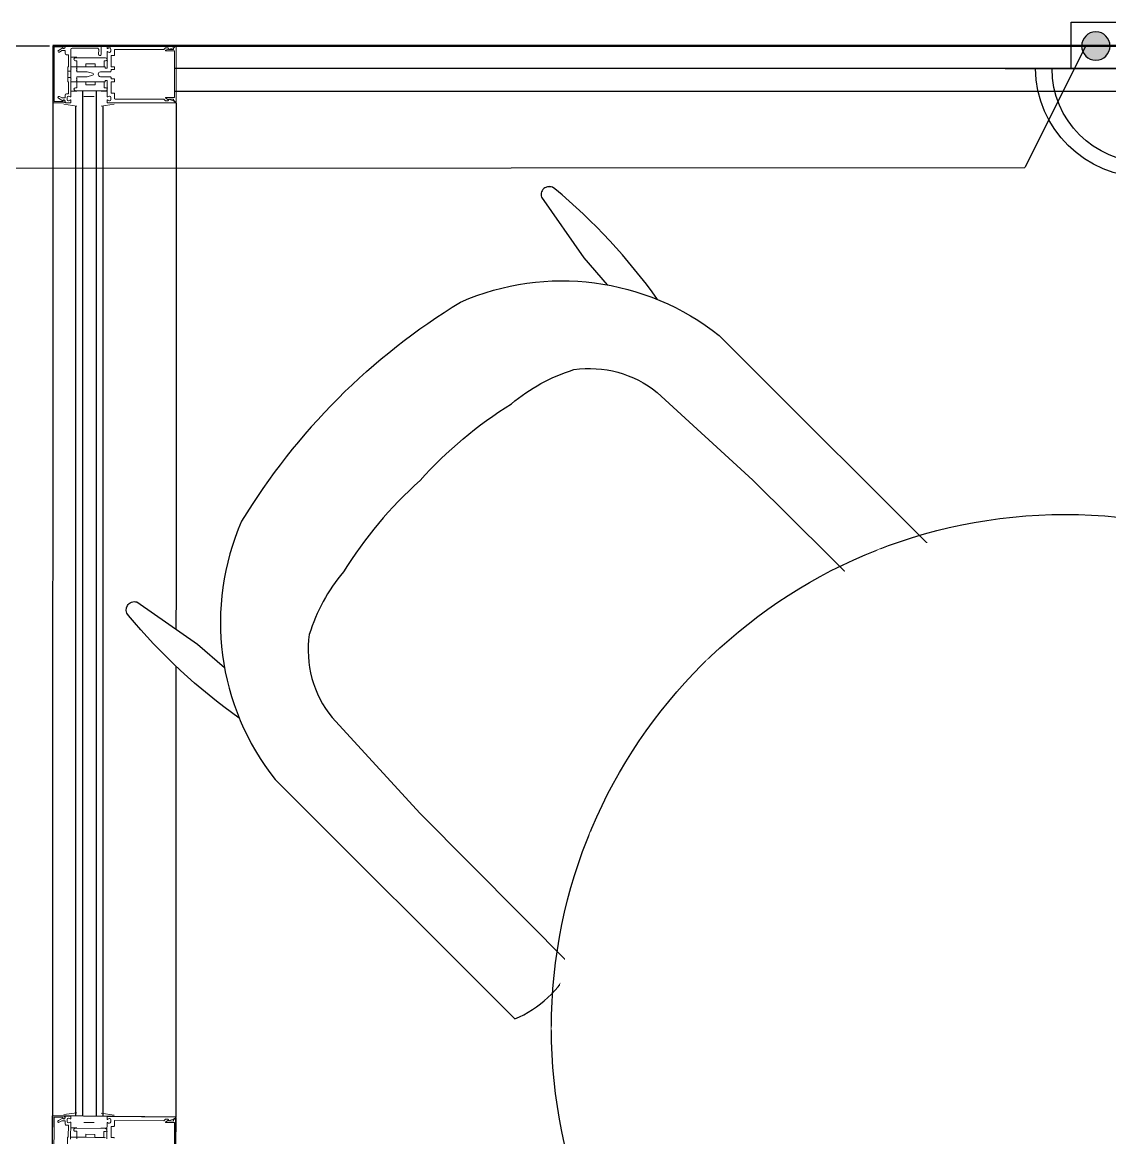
# Model space of a CAD drawing. Extents: x -678889171 to 586587, y -792238163 to 335485.
# Drawn here: x 90462 to 91415, y 36217 to 37194 of the extents above; entities that cross this region are included whole.
import ezdxf
from ezdxf.xclip import XClip

# ---------------------------------------------------------------- set-up
doc = ezdxf.new("R2010")
doc.units = 0
doc.header["$MEASUREMENT"] = 0
doc.header["$XCLIPFRAME"] = 2
doc.set_wipeout_variables(frame=1)
doc.layers.get('0').update_dxf_attribs({"color": 8})
for name, color, linetype in [('1', 8, 'Continuous'), ('9TH-FURN$0$A-SITE-PATT', 252, 'Continuous'), ('E-POW-BLOCK', 4, 'Continuous'), ('E-POW-WIR-NO', 4, 'Continuous'), ('XR-A-9TH-FLOOR$0$A-ANNO-SYMB', 252, 'Continuous'), ('XR-A-9TH-FLOOR$0$A-SITE-PATT', 252, 'Continuous'), ('XR-A-TYP 00(OUTER)$0$A-GLAZ', 252, 'Continuous'), ('XR-A-TYP 00(OUTER)$0$A-SEC-CLAD', 252, 'Continuous'), ('XR-A-TYP 00(OUTER)$0$A-SITE-PATT', 252, 'Continuous'), ('XR-A-TYP-4TH TO 10TH (OUTER)$0$A-DIM-IN', 252, 'Continuous'), ('XR-A-TYP.furn$0$2ND-FURN$0$XR-A-TYP-2-3-4-5-6-7-8-9-10$0$XR-A-TYP$0$TYPICAL TYPES$0$I-WIPEOUT', 252, 'Continuous'), ('XR-A-TYP.furn$0$2ND-FURN$0$XR-A-TYP-2-3-4-5-6-7-8-9-10$0$XR-A-TYP$0$TYPICAL TYPES$0$XREF_3BR$0$I-FURN', 252, 'Continuous'), ('XR-A-TYP.furn$0$A-SITE-PATT', 252, 'Continuous'), ('XR-Typ24$0$XR-A-2ND-FLOOR$0$XR-A-TYP-2-3-4-5-6-7-8-9-10$0$A-WALL', 252, 'Continuous')]:
    doc.layers.add(name, color=color, linetype=linetype)
doc.layers.add('XR-A-TYP 00(OUTER)$0$A-WALL-CMU', color=252, linetype='Continuous', lineweight=50)
doc.layers.add('XR-A-TYP 00(OUTER)$0$Main entrance$0$A-ELEV-GLAZ', color=252, linetype='Continuous', lineweight=20)

# ---------------------------------------------------------------- blocks, each defined once
blk = doc.blocks.new('SO1 WP')
at = {"layer": 'E-POW-BLOCK'}
h = blk.add_hatch(color=3, dxfattribs=at)
h.dxf.hatch_style = 1
edge = h.paths.add_edge_path()
edge.add_arc((-0.1064, -0.0481), 0.0303, 0, 360)
at = {"layer": 'E-POW-BLOCK', "color": 3}
for p, q in [((0, 0.2), (0, 0.45)), ((-0.3, 0), (0.3, 0))]:
    blk.add_line(p, q, dxfattribs=at)
blk.add_lwpolyline([(0.1593, 0), (-0.1593, 0), (-0.1593, -0.0988), (0.1593, -0.0988)], close=True, dxfattribs=at)
for centre in [(-0.1064, -0.0481), (0.1096, -0.0481)]:
    blk.add_circle(centre, 0.0303, dxfattribs=at)
for centre, radius, start, end in [((0, -0.0028), 0.2353, 0.6833, 179.3167), ((0, 0), 0.2, 0, 180)]:
    blk.add_arc(centre, radius, start, end, dxfattribs=at)
blk = doc.blocks.new('XR-A-TYP 00(OUTER)$0$2nd floor towers$0$xref units$0$Sl-Dr-1500')
at = {"layer": 'XR-A-TYP 00(OUTER)$0$A-GLAZ'}
for p, q in [((2124.96, 7.87, 0), (2173.82, 7.88, 0)), ((2173.82, 7.88, 0), (2175, -100.12, 0)), ((475, -100.12, 0), (2175, -100.12, 0))]:
    blk.add_line(p, q, dxfattribs=at)
at = {"layer": 'XR-A-TYP 00(OUTER)$0$Main entrance$0$A-ELEV-GLAZ'}
for p, q in [((2170.59, 1.35, 0), (2172.34, 6.33, 0)), ((2171.45, 1.36, 0), (2170.59, 1.35, 0)), ((2172.12, -1.3, 0), (2172.1, 0.73, 0)), ((2172.34, 6.33, 0), (2173.46, 7.48, 0)), ((2173.82, 7.34, 0), (2174.47, -51.95)), ((2170.63, -2.82, 0), (2172.12, -1.3, 0)), ((2170.63, -2.82, 0), (2171.1, -45.51, 0)), ((2156.06, -48.96, 0), (2156.04, -46.53, 0)), ((2165.87, -48.85, 0), (2156.06, -48.96, 0)), ((2165.84, -46.42, 0), (2165.87, -48.85, 0)), ((2170.68, -45.94, 0), (2166.26, -45.99, 0)), ((2177.43, -57.64, 0), (2175.69, -46.23)), ((2160.93, -52.53, 0), (2155.04, -52.59, 0)), ((2156.12, -54.4, 0), (2156.39, -79.04, 0)), ((2161.28, -55.17, 0), (2156.13, -55.22, 0)), ((2156.13, -55.22, 0), (2156.22, -63.16, 0)), ((2161.25, -52.21, 0), (2160.93, -52.53, 0)), ((2161.57, -52.52, 0), (2161.25, -52.21, 0)), ((2161.26, -53.85, 0), (2161.28, -55.17, 0)), ((2169.02, -52.44, 0), (2161.57, -52.52, 0)), ((2164.2, -80.27, 0), (2163.91, -53.82, 0)), ((2164.33, -52.49, 0), (2164.38, -57.79, 0)), ((2168.65, -50.32, 0), (2168.66, -50.55, 0)), ((2171.56, -49.23, 0), (2169.7, -49.25, 0)), ((2174.05, -52.38), (2172.32, -52.4, 0)), ((2172.64, -50.5, 0), (2172.63, -50.28, 0)), ((2156.22, -63.16, 0), (2158.87, -63.13, 0)), ((2158.87, -63.13, 0), (2158.95, -71.07, 0)), ((2169.14, -63.73, 0), (2169.24, -72.89, 0)), ((2158.95, -71.07, 0), (2156.31, -71.1, 0)), ((2156.31, -71.1, 0), (2156.39, -79.04, 0)), ((2156.21, -86.98, 0), (2150.17, -87.04, 0)), ((2154.59, -84.35, 0), (2169.36, -84.19, 0)), ((2156.39, -79.04, 0), (2155.07, -79.05, 0)), ((2156.45, -84.33, 0), (2155.13, -84.34, 0)), ((2156.39, -79.04, 0), (2155.55, -79.05, 0)), ((2156.73, -86.44, 0), (2156.21, -86.98, 0)), ((2156.39, -79.04, 0), (2161.54, -78.98, 0)), ((2156.45, -84.33, 0), (2156.39, -79.04, 0)), ((2166.93, -86.33, 0), (2156.73, -86.44, 0)), ((2161.54, -78.98, 0), (2161.55, -80.3, 0)), ((2164.67, -84.23, 0), (2164.62, -78.94, 0)), ((2166.95, -87.94, 0), (2166.93, -86.33, 0)), ((2169.05, -86.08, 0), (2169.05, -86.31, 0)), ((2170.12, -87.35, 0), (2171.98, -87.33, 0)), ((2172.67, -84.15, 0), (2174.4, -84.13)), ((2173.03, -86.26, 0), (2173.03, -86.04, 0)), ((2174.83, -84.55), (2174.87, -88.49)), ((2177.67, -78.8, 0), (2176.17, -90.24, 0)), ((2170.65, -89.17, 0), (2168.23, -89.19, 0)), ((2169.42, -94.26, 0), (2170.68, -92.02, 0)), ((2170.68, -92.02, 0), (2170.65, -89.17, 0)), ((2173.08, -91.2, 0), (2170.89, -95.09, 0)), ((2173.19, -89.35, 0), (2173.61, -89.35, 0)), ((2173.84, -91.04, 0), (2173.21, -91.04, 0)), ((2174.25, -89.13), (2173.4, -89.14, 0)), ((2173.93, -98.74), (2173.84, -91.04, 0)), ((2174.9, -90.6), (2175, -100)), ((2175, -100), (2125, -100.55, 0)), ((2126.05, -99.27, 0), (2173.93, -98.74))]:
    blk.add_line(p, q, dxfattribs=at)
at = {"layer": 'XR-A-TYP 00(OUTER)$0$Main entrance$0$A-ELEV-GLAZ', "elevation": 0}
blk.add_lwpolyline([(2173.16, 7.99, -0.668179), (2173.31, 7.63), (2171.57, 5.85), (2170.54, 5.84), (2170.59, 1.35), (2171.26, 1.36), (2169.89, -1.08, -0.767327), (2169.3, -0.93), (2169.21, 6.67), (2128.45, 6.22), (2128.53, -1.38, -0.767327), (2127.94, -1.54), (2126.51, 0.87), (2127.19, 0.88), (2127.14, 5.36), (2126.1, 5.35), (2124.33, 7.09, -0.668179), (2124.47, 7.45)], format="xyb", close=True, dxfattribs=at)
at = {"layer": 'XR-A-TYP 00(OUTER)$0$Main entrance$0$A-ELEV-GLAZ'}
for centre, radius, start, end in [((2171.46, 0.73, 0), 0.635, 0.62873, 90.62873), ((2173.61, 7.33, 0), 0.211, 0.62873, 135.62873), ((2155.61, -46.53, 0), 0.423, 0.62873, 90.62873), ((2166.26, -46.41, 0), 0.423, 90.62873, 180.62873), ((2170.68, -45.52, 0), 0.423, 270.62873, 0.62873), ((2155.91, -54.4, 0), 0.212, 0.62873, 90.62873), ((2162.59, -53.83, 0), 1.32, 0.62873, 180.62873), ((2169.71, -50.31, 0), 1.06, 90.62873, 180.62873), ((2170.56, -50.53, 0), 1.91, 180.62873, 225.81842), ((2169.01, -52.12, 0), 0.318, 270.62873, 45.81842), ((2171.58, -50.29, 0), 1.06, 0.62873, 90.62873), ((2172.31, -52.08, 0), 0.318, 135.43904, 270.62873), ((2170.73, -50.52, 0), 1.91, 315.43904, 0.62873), ((2174.05, -51.96), 0.423, 270.62873, 0.62873), ((2162.88, -80.29, 0), 1.32, 180.62873, 0.62873), ((2168.22, -87.92, 0), 1.27, 180.62873, 270.62873), ((2170.95, -86.06, 0), 1.91, 135.43904, 180.62873), ((2170.11, -86.29, 0), 1.06, 180.62873, 270.62873), ((2169.37, -84.5, 0), 0.318, 315.43904, 90.62873), ((2171.97, -86.27, 0), 1.06, 270.62873, 0.62873), ((2172.67, -84.47, 0), 0.318, 90.62873, 225.81842), ((2171.12, -86.06, 0), 1.91, 0.62873, 45.81842), ((2174.41, -84.55), 0.423, 0.62873, 90.62873), ((2170.16, -94.68, 0), 0.847, 150.62873, 330.62873), ((2173.41, -90.2, 0), 1.06, 90.62873, 251.9658), ((2173.2, -90.2, 0), 0.847, 90.62873, 270.62873), ((2173.63, -90.62, 0), 1.27, 0.62873, 90.62873), ((2174.24, -88.49), 0.635, 270.62873, 0.62873)]:
    blk.add_arc(centre, radius, start, end, dxfattribs=at)
blk = doc.blocks.new('XR-A-TYP 00(OUTER)$0$m')
at = {"layer": 'XR-A-TYP 00(OUTER)$0$Main entrance$0$A-ELEV-GLAZ'}
for p, q in [((12664.17, 190975.68, 0), (12663.83, 190966.28, 0)), ((12664.17, 190975.67, 0), (12663.83, 190966.28, 0)), ((12714.14, 190973.89, 0), (12664.17, 190975.68, 0)), ((12664.91, 190966.67, 0), (12665.18, 190974.37, 0)), ((12665.18, 190974.37, 0), (12713.04, 190972.66, 0)), ((12713.8, 190964.5, 0), (12714.14, 190973.89, 0)), ((12663.76, 190964.17, 0), (12662.66, 190933.37, 0)), ((12663.76, 190964.17, 0), (12663.62, 190960.23, 0)), ((12665.26, 190964.75, 0), (12664.42, 190964.78, 0)), ((12665.26, 190964.75, 0), (12664.42, 190964.78, 0)), ((12665.54, 190966.65, 0), (12664.91, 190966.67, 0)), ((12665.06, 190964.97, 0), (12665.48, 190964.95, 0)), ((12668.04, 190970.58, 0), (12665.67, 190966.8, 0)), ((12668.01, 190964.65, 0), (12668.11, 190967.5, 0)), ((12670.42, 190964.57, 0), (12668.01, 190964.65, 0)), ((12668.11, 190967.5, 0), (12669.48, 190969.68, 0)), ((12671.59, 190961.64, 0), (12671.65, 190963.25, 0)), ((12709.52, 190963.17, 0), (12707.11, 190963.26, 0)), ((12708.42, 190968.29, 0), (12709.62, 190966.02, 0)), ((12709.62, 190966.02, 0), (12709.52, 190963.17, 0)), ((12712.01, 190965.15, 0), (12709.91, 190969.09, 0)), ((12712.07, 190963.29, 0), (12712.49, 190963.28, 0)), ((12712.76, 190964.96, 0), (12712.13, 190964.98, 0)), ((12713.04, 190972.66, 0), (12712.76, 190964.96, 0)), ((12716.28, 190952.63, 0), (12715.07, 190964.11, 0)), ((12664.9, 190936.68, 0), (12665.67, 190958.47, 0)), ((12666.99, 190959.69, 0), (12683.83, 190959.09, 0)), ((12681.79, 190961.28, 0), (12671.59, 190961.64, 0)), ((12674.04, 190955.47, 0), (12673.1, 190929.03, 0)), ((12673.75, 190959.44, 0), (12673.56, 190954.16, 0)), ((12676.64, 190954.05, 0), (12676.68, 190955.37, 0)), ((12681.78, 190953.87, 0), (12676.64, 190954.05, 0)), ((12681.78, 190953.87, 0), (12680.9, 190929.25, 0)), ((12681.5, 190945.94, 0), (12681.78, 190953.87, 0)), ((12681.78, 190953.87, 0), (12681.97, 190959.16, 0)), ((12682.62, 190953.84, 0), (12681.78, 190953.87, 0)), ((12683.1, 190953.82, 0), (12681.78, 190953.87, 0)), ((12682.34, 190961.79, 0), (12681.79, 190961.28, 0)), ((12683.29, 190959.11, 0), (12681.97, 190959.16, 0)), ((12688.37, 190961.58, 0), (12682.34, 190961.79, 0)), ((12682.95, 190954.14, 0), (12682.62, 190953.84, 0)), ((12683.26, 190953.82, 0), (12682.95, 190954.14, 0)), ((12684.8, 190953.76, 0), (12683.26, 190953.82, 0)), ((12683.83, 190959.09, 0), (12684.13, 190958.76, 0)), ((12684.13, 190958.76, 0), (12684.46, 190959.07, 0)), ((12684.46, 190959.07, 0), (12692.71, 190958.77, 0)), ((12685.13, 190954.07, 0), (12684.8, 190953.76, 0)), ((12685.44, 190953.74, 0), (12685.13, 190954.07, 0)), ((12686.28, 190953.71, 0), (12685.44, 190953.74, 0)), ((12685.77, 190959.02, 0), (12685.87, 190961.66, 0)), ((12685.96, 190944.61, 0), (12686.28, 190953.71, 0)), ((12688.67, 190961.25, 0), (12688.37, 190961.58, 0)), ((12689, 190961.55, 0), (12688.67, 190961.25, 0)), ((12695.03, 190961.34, 0), (12689, 190961.55, 0)), ((12690.51, 190953.56, 0), (12690.19, 190944.46, 0)), ((12691.36, 190953.53, 0), (12690.51, 190953.56, 0)), ((12691.69, 190953.83, 0), (12691.36, 190953.53, 0)), ((12691.4, 190958.82, 0), (12691.5, 190961.46, 0)), ((12692, 190953.5, 0), (12691.69, 190953.83, 0)), ((12693.54, 190953.45, 0), (12692, 190953.5, 0)), ((12692.71, 190958.77, 0), (12693.02, 190958.44, 0)), ((12693.02, 190958.44, 0), (12693.35, 190958.75, 0)), ((12693.35, 190958.75, 0), (12708.12, 190958.22, 0)), ((12693.87, 190953.75, 0), (12693.54, 190953.45, 0)), ((12695.02, 190953.4, 0), (12693.7, 190953.44, 0)), ((12694.17, 190953.43, 0), (12693.87, 190953.75, 0)), ((12695.21, 190958.68, 0), (12693.89, 190958.73, 0)), ((12695.21, 190958.68, 0), (12695.02, 190953.4, 0)), ((12695.54, 190960.79, 0), (12695.03, 190961.34, 0)), ((12705.74, 190960.43, 0), (12695.54, 190960.79, 0)), ((12700.16, 190953.21, 0), (12700.21, 190954.53, 0)), ((12702.85, 190954.44, 0), (12701.91, 190928, 0)), ((12703.43, 190958.39, 0), (12703.24, 190953.1, 0)), ((12705.79, 190962.03, 0), (12705.74, 190960.43, 0)), ((12707.84, 190960.13, 0), (12707.85, 190960.35, 0)), ((12708.95, 190961.37, 0), (12710.81, 190961.3, 0)), ((12711.41, 190958.11, 0), (12713.15, 190958.04, 0)), ((12711.83, 190960.21, 0), (12711.82, 190959.99, 0)), ((12713.12, 190963.04, 0), (12712.27, 190963.07, 0)), ((12713.59, 190958.45, 0), (12713.73, 190962.39, 0)), ((12678.57, 190938.1, 0), (12678.85, 190946.03, 0)), ((12678.85, 190946.03, 0), (12681.5, 190945.94, 0)), ((12687.03, 190939.95, 0), (12685.96, 190944.61, 0)), ((12690.19, 190944.46, 0), (12688.79, 190939.89, 0)), ((12694.14, 190928.77, 0), (12695.02, 190953.4, 0)), ((12695.02, 190953.4, 0), (12694.17, 190953.43, 0)), ((12694.74, 190945.46, 0), (12695.02, 190953.4, 0)), ((12697.38, 190945.37, 0), (12694.74, 190945.46, 0)), ((12695.02, 190953.4, 0), (12700.16, 190953.21, 0)), ((12697.1, 190937.44, 0), (12697.38, 190945.37, 0)), ((12707.39, 190937.78, 0), (12707.71, 190946.93, 0)), ((12670.56, 190935.21, 0), (12666.12, 190935.36, 0)), ((12671.14, 190933.7, 0), (12671.18, 190934.55, 0)), ((12681.21, 190938, 0), (12678.57, 190938.1, 0)), ((12680.93, 190930.07, 0), (12681.21, 190938, 0)), ((12694.17, 190929.6, 0), (12694.45, 190937.53, 0)), ((12694.45, 190937.53, 0), (12697.1, 190937.44, 0)), ((12662.46, 190927.66, 0), (12660.34, 190868.4)), ((12662.46, 190927.65, 0), (12660.34, 190868.4)), ((12662.66, 190933.37, 0), (12670.49, 190933.09, 0)), ((12664.63, 190928, 0), (12662.89, 190928.07, 0)), ((12664.22, 190925.9, 0), (12664.22, 190926.12, 0)), ((12667.1, 190924.74, 0), (12665.24, 190924.81, 0)), ((12675.38, 190927.62, 0), (12667.93, 190927.89, 0)), ((12668.2, 190925.98, 0), (12668.19, 190925.76, 0)), ((12670.91, 190924.16, 0), (12670.82, 190921.73, 0)), ((12680.71, 190923.81, 0), (12670.91, 190924.16, 0)), ((12675.68, 190927.29, 0), (12675.38, 190927.62, 0)), ((12676.01, 190927.6, 0), (12675.68, 190927.29, 0)), ((12675.74, 190928.93, 0), (12675.79, 190930.25, 0)), ((12675.79, 190930.25, 0), (12680.93, 190930.07, 0)), ((12681.89, 190927.39, 0), (12676.01, 190927.6, 0)), ((12681.1, 190929.03, 0), (12681.95, 190929, 0)), ((12682.15, 190928.78, 0), (12682.11, 190927.59, 0)), ((12685.54, 190932.98, 0), (12685.26, 190924.92, 0)), ((12689.49, 190924.77, 0), (12689.78, 190932.83, 0)), ((12692.82, 190927.21, 0), (12692.86, 190928.4, 0)), ((12698.9, 190926.78, 0), (12693.02, 190926.99, 0)), ((12693.08, 190928.6, 0), (12693.92, 190928.57, 0)), ((12699.31, 190929.41, 0), (12694.17, 190929.6, 0)), ((12699.21, 190926.45, 0), (12698.9, 190926.78, 0)), ((12699.54, 190926.76, 0), (12699.21, 190926.45, 0)), ((12699.27, 190928.09, 0), (12699.31, 190929.41, 0)), ((12706.98, 190926.49, 0), (12699.54, 190926.76, 0)), ((12702.3, 190926.67, 0), (12702.48, 190931.95, 0)), ((12706.57, 190924.39, 0), (12706.58, 190924.61, 0)), ((12712.02, 190926.31, 0), (12710.28, 190926.38, 0)), ((12710.31, 190866.62), (12712.43, 190925.88, 0)), ((12710.55, 190924.47, 0), (12710.55, 190924.25, 0)), ((12715.53, 190931.49, 0), (12713.5, 190920.12, 0)), ((12665.53, 190921.07, 0), (12664, 190878.4)), ((12670.38, 190921.32, 0), (12665.96, 190921.48, 0)), ((12680.62, 190921.38, 0), (12680.71, 190923.81, 0)), ((12682.72, 190920.88, 0), (12681.03, 190920.94, 0)), ((12683.24, 190923.72, 0), (12683.16, 190921.29, 0)), ((12683.94, 190923.69, 0), (12683.24, 190923.72, 0)), ((12691.41, 190923.43, 0), (12690.71, 190923.45, 0)), ((12691.32, 190920.99, 0), (12691.41, 190923.43, 0)), ((12693.42, 190920.5, 0), (12691.73, 190920.56, 0)), ((12693.95, 190923.34, 0), (12693.86, 190920.9, 0)), ((12703.74, 190922.99, 0), (12693.95, 190923.34, 0)), ((12703.66, 190920.55, 0), (12703.74, 190922.99, 0)), ((12708.49, 190919.96, 0), (12704.07, 190920.12, 0)), ((12707.37, 190876.85), (12708.89, 190919.52, 0)), ((12709.45, 190923.23, 0), (12707.59, 190923.29, 0)), ((12662.38, 190874.92), (12662.45, 190876.95)), ((12662.45, 190876.95), (12664, 190878.4)), ((12707.37, 190876.85), (12708.82, 190875.29)), ((12708.82, 190875.29), (12708.75, 190873.26)), ((12660.7, 190868.24), (12661.87, 190869.33)), ((12661.87, 190869.33), (12663.85, 190874.23)), ((12663.85, 190874.23), (12662.99, 190874.26)), ((12708.09, 190872.65), (12707.22, 190872.68)), ((12707.22, 190872.68), (12708.85, 190867.66)), ((12708.85, 190867.66), (12709.95, 190866.48))]:
    blk.add_line(p, q, dxfattribs=at)
at = {"layer": 'XR-A-TYP 00(OUTER)$0$Main entrance$0$A-ELEV-GLAZ', "elevation": 0}
blk.add_lwpolyline([(12709.63, 190865.99, 0.668179), (12709.79, 190866.34), (12708.1, 190868.16), (12707.06, 190868.2), (12707.22, 190872.68), (12707.9, 190872.66), (12706.59, 190875.13, 0.767327), (12705.99, 190874.99), (12705.72, 190867.4), (12664.98, 190868.85), (12665.25, 190876.45, 0.767327), (12664.66, 190876.63), (12663.18, 190874.25), (12663.85, 190874.23), (12663.69, 190869.74), (12662.66, 190869.78), (12660.84, 190868.09, 0.668179), (12660.97, 190867.72)], format="xyb", close=True, dxfattribs=at)
at = {"layer": 'XR-A-TYP 00(OUTER)$0$Main entrance$0$A-ELEV-GLAZ'}
for centre, radius, start, end in [((12664.39, 190964.15, 0), 0.635, 87.95645, 177.95645), ((12664.39, 190964.15, 0), 0.635, 87.95645, 177.95645), ((12665.1, 190966.24, 0), 1.27, 177.95645, 267.95645), ((12665.3, 190965.81, 0), 1.06, 267.95645, 69.29352), ((12665.51, 190965.8, 0), 0.847, 267.95645, 87.95645), ((12668.76, 190970.13, 0), 0.847, 327.95645, 147.95645), ((12670.38, 190963.3, 0), 1.27, 357.95645, 87.95645), ((12707.06, 190961.99, 0), 1.27, 87.95645, 177.95645), ((12709.16, 190968.69, 0), 0.847, 27.95645, 207.95645), ((12712.31, 190964.13, 0), 1.06, 106.61937, 267.95644), ((12712.1, 190964.14, 0), 0.847, 87.95645, 267.95645), ((12712.53, 190964.55, 0), 1.27, 267.95645, 357.95645), ((12666.94, 190958.42, 0), 1.27, 87.95645, 177.95645), ((12675.36, 190955.42, 0), 1.32, 357.95645, 177.95645), ((12701.53, 190954.49, 0), 1.32, 357.95645, 177.95645), ((12709.75, 190960.06, 0), 1.91, 177.95645, 223.14613), ((12708.91, 190960.31, 0), 1.06, 87.95645, 177.95645), ((12708.13, 190958.54, 0), 0.318, 267.95645, 43.14613), ((12710.77, 190960.25, 0), 1.06, 357.95645, 87.95645), ((12711.43, 190958.42, 0), 0.318, 132.76676, 267.95645), ((12709.92, 190960.05, 0), 1.91, 312.76676, 357.95645), ((12713.09, 190962.41, 0), 0.635, 357.95645, 87.95645), ((12713.16, 190958.47, 0), 0.423, 267.95645, 357.95645), ((12666.17, 190936.63, 0), 1.27, 177.95645, 267.95645), ((12670.54, 190934.57, 0), 0.635, 357.95645, 87.95645), ((12687.66, 190932.9, 0), 2.12, 357.95645, 177.95645), ((12687.92, 190940.16, 0), 0.911, 192.95645, 342.95645), ((12662.88, 190927.64, 0), 0.423, 87.95645, 177.95645), ((12665.27, 190925.86, 0), 1.06, 177.95645, 267.95645), ((12666.13, 190926.06, 0), 1.91, 132.76676, 177.95645), ((12664.62, 190927.69, 0), 0.318, 312.76676, 87.95645), ((12667.13, 190925.8, 0), 1.06, 267.95644, 357.95645), ((12667.92, 190927.57, 0), 0.318, 87.95645, 223.14613), ((12666.3, 190926.05, 0), 1.91, 357.95645, 43.14613), ((12670.51, 190933.73, 0), 0.635, 267.95645, 357.95645), ((12674.42, 190928.98, 0), 1.32, 177.95645, 357.95645), ((12681.11, 190929.24, 0), 0.212, 177.95645, 267.95645), ((12681.9, 190927.6, 0), 0.212, 267.95644, 357.95645), ((12681.94, 190928.78, 0), 0.212, 357.95645, 87.95645), ((12683.99, 190924.96, 0), 1.27, 267.95644, 357.95645), ((12690.76, 190924.72, 0), 1.27, 177.95645, 267.95645), ((12693.03, 190927.2, 0), 0.212, 177.95645, 267.95644), ((12693.07, 190928.39, 0), 0.212, 87.95645, 177.95645), ((12693.93, 190928.78, 0), 0.212, 267.95644, 357.95645), ((12700.59, 190928.05, 0), 1.32, 177.95645, 357.95645), ((12707.63, 190924.35, 0), 1.06, 177.95645, 267.95644), ((12708.48, 190924.54, 0), 1.91, 132.76676, 177.95645), ((12706.97, 190926.18, 0), 0.318, 312.76676, 87.95644), ((12709.49, 190924.29, 0), 1.06, 267.95645, 357.95645), ((12710.27, 190926.06, 0), 0.318, 87.95645, 223.14613), ((12708.65, 190924.54, 0), 1.91, 357.95645, 43.14613), ((12712, 190925.89, 0), 0.423, 357.95645, 87.95644), ((12665.95, 190921.05, 0), 0.423, 87.95645, 177.95645), ((12670.4, 190921.74, 0), 0.423, 267.95645, 357.95645), ((12681.04, 190921.36, 0), 0.423, 177.95645, 267.95645), ((12682.73, 190921.3, 0), 0.423, 267.95645, 357.95645), ((12691.75, 190920.98, 0), 0.423, 177.95645, 267.95644), ((12693.44, 190920.92, 0), 0.423, 267.95645, 357.95645), ((12704.08, 190920.54, 0), 0.423, 177.95645, 267.95644), ((12708.47, 190919.54, 0), 0.423, 357.95645, 87.95645), ((12660.55, 190868.39), 0.211, 177.95645, 312.95645), ((12663.01, 190874.89), 0.635, 177.95645, 267.95644), ((12708.11, 190873.28), 0.635, 267.95644, 357.95645), ((12710.1, 190866.63), 0.211, 222.95645, 357.95645)]:
    blk.add_arc(centre, radius, start, end, dxfattribs=at)
blk = doc.blocks.new('XR-A-TYP 00(OUTER)')
at = {"layer": 'XR-A-TYP 00(OUTER)$0$A-GLAZ'}
for p, q in [((93289.18, 23651.55), (93289.07, 22714.02, 0)), ((93309.18, 23612.13), (93309.18, 23611.7)), ((93315.18, 23612.13), (93315.18, 22713.74)), ((93327.18, 23612.13), (93327.18, 22713.61)), ((93333.18, 23612.13), (93333.18, 23611.7)), ((93309.18, 23598.81), (93309.18, 22713.8)), ((93333.18, 23598.89), (93333.18, 22713.54)), ((93397.24, 23601.55, 0), (93397.06, 22712.84, 0))]:
    blk.add_line(p, q, dxfattribs=at)
at = {"layer": 'XR-A-TYP 00(OUTER)$0$A-SEC-CLAD'}
for p, q in [((95021.26, 23631.55), (93395.91, 23631.55)), ((95041.26, 23611.55), (93395.91, 23611.55))]:
    blk.add_line(p, q, dxfattribs=at)
at = {"layer": 'XR-A-TYP 00(OUTER)$0$A-WALL-CMU'}
blk.add_line((95001.26, 23651.55), (93289.18, 23651.55), dxfattribs=at)
at = {"layer": 'XR-A-TYP 00(OUTER)$0$A-GLAZ', "xscale": -1, "zscale": -1, "rotation": 269.999180452938}
blk.add_blockref('XR-A-TYP 00(OUTER)$0$2nd floor towers$0$xref units$0$Sl-Dr-1500', (93389.15, 20539.02, 0), dxfattribs=at)
at = {"layer": 'XR-A-TYP 00(OUTER)$0$A-SITE-PATT', "xscale": -0.9999999999999993, "rotation": 87.95756987563837}
blk.add_blockref('XR-A-TYP 00(OUTER)$0$m', (284594.88, 29501.38), dxfattribs=at)
blk = doc.blocks.new('XR-A-TYP-4TH TO 10TH (OUTER)')
at = {"layer": 'XR-A-TYP-4TH TO 10TH (OUTER)$0$A-DIM-IN'}
ref = blk.add_blockref('XR-A-TYP 00(OUTER)', (0, 0), dxfattribs=at)
XClip(ref).set_block_clipping_path([(19908.0302680896, -24395.0039034439), (141486.3941120692, 77630.6383366612)])
blk = doc.blocks.new('XR-Typ24')
at = {"layer": 'XR-Typ24$0$XR-A-2ND-FLOOR$0$XR-A-TYP-2-3-4-5-6-7-8-9-10$0$A-WALL'}
blk.add_line((90097.88, 23650.24), (93286.4, 23651.41), dxfattribs=at)
blk = doc.blocks.new('XR-A-TYP.furn$0$2ND-FURN$0$XR-A-TYP-2-3-4-5-6-7-8-9-10$0$XR-A-TYP$0$TYPICAL TYPES$0$XREF_3BR$0$A$C65E16933')
blk.add_wipeout([(-113.05, -332.95), (-108.69, -340.54), (-98.21, -354.31), (-81.4, -369.09), (-66.48, -377.68), (-63.24, -379.13), (146.51, -169.37), (171.44, -130.1), (178.04, -115.49), (215.16, -86.47), (229.51, -73.66), (250, -53.54), (276.3, -23.67), (276.95, -19.63), (274.91, -15.5), (271.16, -13.53), (267.78, -13.71), (214.44, -50.83), (190.93, -71.27), (194.19, -20.19), (187.93, 21.76), (175.92, 57.02), (136.91, 113.28), (85.68, 170.15), (26.2, 220.63), (-16.01, 248.94), (-82.54, 266.4), (-123.46, 266.72), (-144.3, 263.96), (-123.85, 287.47), (-98.98, 323.22), (-86.74, 340.81), (-86.44, 343.17), (-87.46, 346.57), (-89.82, 348.96), (-92.51, 349.95), (-95.3, 349.83), (-98.49, 348.09), (-122.13, 327.24), (-139.05, 310.59), (-156.26, 291.92), (-170.01, 275.55), (-188.51, 251.07), (-218.01, 236.36), (-258.47, 203.47), (-452.15, 9.78), (-441.27, -9.57), (-433.42, -19.16), (-417.37, -33.14), (-405.97, -40.02), (-409.14, -45.82), (-410.12, -53.01), (-404.6, -65.47), (-138.5, -331.57), (-126.03, -337.1), (-121.86, -336.87)]).dxf.layer = 'XR-A-TYP.furn$0$2ND-FURN$0$XR-A-TYP-2-3-4-5-6-7-8-9-10$0$XR-A-TYP$0$TYPICAL TYPES$0$I-WIPEOUT'
for points in [[(-188.51, 251.07, -0.065682), (-98.49, 348.09, -0.76702), (-86.74, 340.81), (-123.85, 287.47), (-144.3, 263.96)], [(91.43, 164.46, 0.060166), (-16.01, 248.94, 0.277678), (-242.4, 219.54), (-452.15, 9.78, 0.17519), (-405.97, -40.02)], [(19.55, 92.57, 0.07217), (-60.53, 159.82, 0.100937), (-115.21, 189.66, 0.210358), (-188.01, 169.72), (-271.87, 92.82), (-405.97, -40.02)], [(91.43, 164.46, -0.060166), (175.92, 57.02, -0.277678), (146.51, -169.37), (-63.24, -379.13, -0.17519), (-113.05, -332.95)], [(19.55, 92.57, -0.07217), (86.8, 12.49, -0.100937), (116.64, -42.18, -0.210358), (96.7, -114.98), (19.8, -198.84), (-113.05, -332.95)], [(178.04, -115.49, 0.065682), (275.07, -25.46, 0.76702), (267.78, -13.71), (214.44, -50.83), (190.93, -71.27)], [(-405.97, -40.02, 0.380267), (-404.6, -65.47), (-271.55, -198.52)], [(-113.05, -332.95, -0.380267), (-138.5, -331.57), (-271.55, -198.52)]]:
    blk.add_lwpolyline(points, format="xyb")
blk = doc.blocks.new('XR-A-TYP.furn$0$2ND-FURN$0$XR-A-TYP-2-3-4-5-6-7-8-9-10$0$XR-A-TYP$0$TYPICAL TYPES$0$XREF_3BR$0$456EW45E4T6')
blk.add_circle((9518.81, 2791.9), 450)
blk.add_wipeout([(9567.82, 3239.23), (9355.84, 3211.36), (9205, 3114.43), (9102.54, 2962.84), (9068.81, 2791.9), (9096.06, 2637.69), (9163.04, 2516.35), (9242.23, 2436.94), (9380.33, 2363.74), (9518.81, 2341.9), (9718.88, 2388.82), (9883.62, 2528.43), (9943.01, 2641.72), (9966.92, 2750.71), (9963.63, 2860), (9909.74, 3014.79), (9857.46, 3088.25), (9791.38, 3149.96), (9696.83, 3205.2)]).dxf.layer = 'XR-A-TYP.furn$0$2ND-FURN$0$XR-A-TYP-2-3-4-5-6-7-8-9-10$0$XR-A-TYP$0$TYPICAL TYPES$0$I-WIPEOUT'
blk = doc.blocks.new('XR-A-TYP.furn$0$furn24')
at = {"layer": 'XR-A-TYP.furn$0$2ND-FURN$0$XR-A-TYP-2-3-4-5-6-7-8-9-10$0$XR-A-TYP$0$TYPICAL TYPES$0$XREF_3BR$0$I-FURN', "xscale": -1, "rotation": 0.02103728163207919}
blk.add_blockref('XR-A-TYP.furn$0$2ND-FURN$0$XR-A-TYP-2-3-4-5-6-7-8-9-10$0$XR-A-TYP$0$TYPICAL TYPES$0$XREF_3BR$0$A$C65E16933', (93630.53, 23178.08, 0), dxfattribs=at)
at = {"layer": 'XR-A-TYP.furn$0$2ND-FURN$0$XR-A-TYP-2-3-4-5-6-7-8-9-10$0$XR-A-TYP$0$TYPICAL TYPES$0$XREF_3BR$0$I-FURN', "rotation": 0.02103728163209016}
blk.add_blockref('XR-A-TYP.furn$0$2ND-FURN$0$XR-A-TYP-2-3-4-5-6-7-8-9-10$0$XR-A-TYP$0$TYPICAL TYPES$0$XREF_3BR$0$456EW45E4T6', (84658.21, 19995.54, 0), dxfattribs=at)
blk = doc.blocks.new('XR-A-TYP.furn')
at = {"layer": 'XR-A-TYP.furn$0$A-SITE-PATT'}
blk.add_blockref('XR-A-TYP.furn$0$furn24', (0, 0), dxfattribs=at)

msp = doc.modelspace()

# ---------------------------------------------------------------- block references
at = {"layer": 'XR-A-9TH-FLOOR$0$A-SITE-PATT'}
msp.add_blockref('XR-A-TYP-4TH TO 10TH (OUTER)', (-2800.43, 13522.12), dxfattribs=at)

# ---------------------------------------------------------------- next in the draw order: block references
at = {"layer": 'XR-A-9TH-FLOOR$0$A-ANNO-SYMB'}
msp.add_blockref('XR-Typ24', (-2800.43, 13522.12), dxfattribs=at)

# ---------------------------------------------------------------- next in the draw order: block references
at = {"layer": '9TH-FURN$0$A-SITE-PATT'}
msp.add_blockref('XR-A-TYP.furn', (-2800.43, 13522.12), dxfattribs=at)

# ---------------------------------------------------------------- next in the draw order: linework, layer by layer
at = {"layer": '1', "color": 4}
msp.add_line((91393.95, 37174.25, 0), (91340.06, 37066.98, 0), dxfattribs=at)
at = {"layer": 'E-POW-WIR-NO', "extrusion": (1.60515e-27, -1.2021e-28, -1)}
msp.add_line((90121.15, 37066.04, 0), (91340.06, 37066.98, 0), dxfattribs=at)

# ---------------------------------------------------------------- next in the draw order: block references
at = {"layer": 'E-POW-BLOCK', "xscale": -410.1995351285423, "yscale": 410.1995351285423, "zscale": 410.1995351285424, "rotation": 180.0000191747543}
msp.add_blockref('SO1 WP', (91446.03, 37153.66, 0), dxfattribs=at)

doc.saveas('drawing.dxf')
